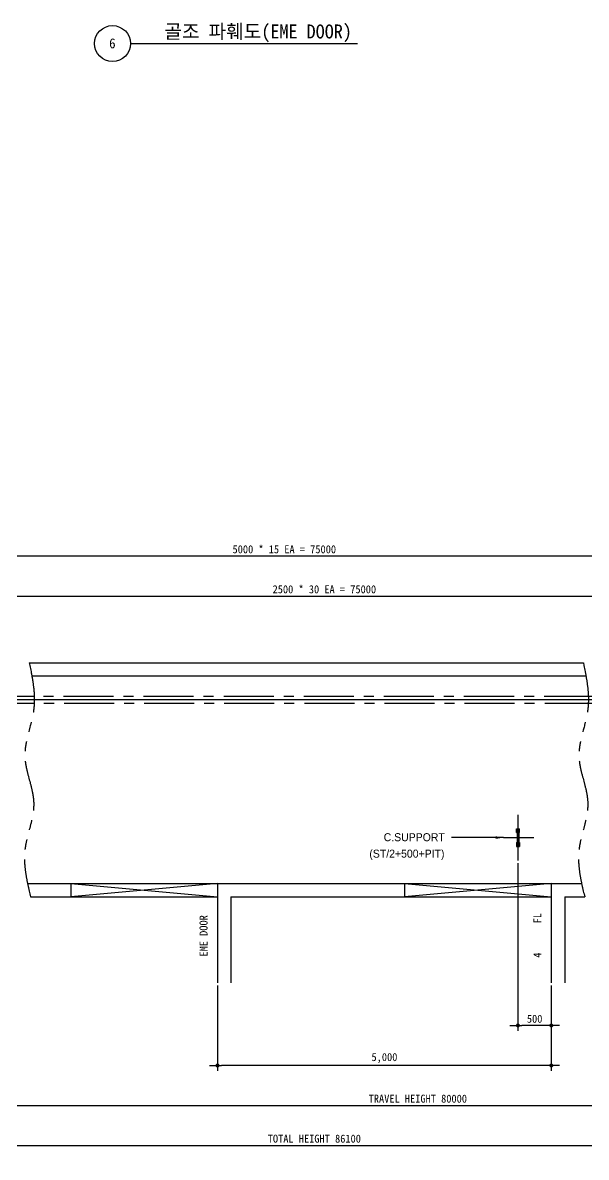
# Model space of a CAD drawing. Extents: x -9109 to 174251, y 57759 to 115528.
# Drawn here: x 111505 to 119947, y 67619 to 84635 of the extents above; entities that cross this region are included whole.
import ezdxf
from ezdxf.enums import TextEntityAlignment as Align

# ---------------------------------------------------------------- set-up
doc = ezdxf.new("R2010")
doc.units = 0
doc.header["$LTSCALE"] = 600
doc.header["$MEASUREMENT"] = 0
doc.linetypes.add('CENTER', pattern=[2, 1.25, -0.25, 0.25, -0.25])
doc.linetypes.add('PHANTOM', pattern=[2.5, 1.25, -0.25, 0.25, -0.25, 0.25, -0.25])
doc.layers.get('0').update_dxf_attribs({"linetype": 'CONTINUOUS'})
for name, color, linetype in [('1', 3, 'CONTINUOUS'), ('3', 1, 'CENTER'), ('4', 6, 'PHANTOM'), ('A-DIMS', 7, 'CONTINUOUS')]:
    doc.layers.add(name, color=color, linetype=linetype)
for name, color, linetype, lineweight in [('A-MKXS-LEAD', 7, 'CONTINUOUS', 25), ('A-XXXX-SYMB', 7, 'CONTINUOUS', 25), ('A-XXXX-TXT1', 3, 'CONTINUOUS', 25), ('A-XXXX-TXT2', 3, 'CONTINUOUS', 25)]:
    doc.layers.add(name, color=color, linetype=linetype, lineweight=lineweight)
doc.styles.add('HY울릉도L', font='')
doc.styles.add('OTIS', font='')
doc.styles.add('굴림', font='')
doc.styles.add('돋움체', font='')
doc.styles.get('HY울릉도L').set_extended_font_data('Dotum')
doc.styles.get('OTIS').set_extended_font_data('Dotum')
doc.styles.get('굴림').set_extended_font_data('Dotum')
doc.styles.get('돋움체').set_extended_font_data('DotumChe')
doc.dimstyles.new('CDIM', dxfattribs={"dimtxt": 3, "dimasz": 1.5, "dimexe": 2, "dimexo": 1, "dimgap": 1, "dimtad": 1, "dimdec": 0, "dimrnd": 0.5, "dimzin": 0, "dimdsep": 32, "dimlunit": 6, "dimtxsty": 'HY울릉도L', "dimblk1": '_CIDOT', "dimblk2": '_CIDOT', "dimsah": 1, "dimcen": 5.5, "dimclrd": 2, "dimclre": 2, "dimclrt": 7, "dimadec": 0, "dimazin": 0, "dimtfac": 1, "dimtdec": 0, "dimtix": 1, "dimtmove": 2, "dimatfit": 1, "dimldrblk": '_CIDOT', "dimfxl": 1, "dimtolj": 1, "dimtzin": 0, "dimlwd": -1, "dimarcsym": 0})
doc.dimstyles.new('OTIS', dxfattribs={"dimscale": 100, "dimtxt": 2.25, "dimasz": 2, "dimexe": 0.8, "dimexo": 0.8, "dimgap": 0.7, "dimtad": 1, "dimdsep": 46, "dimtxsty": '굴림', "dimblk": 'DOT', "dimcen": 0, "dimclrd": 3, "dimclre": 3, "dimclrt": 3, "dimadec": 0, "dimazin": 0, "dimtfac": 1, "dimtmove": 0, "dimatfit": 3, "dimfxl": 1, "dimtolj": 1, "dimarcsym": 0})

# ---------------------------------------------------------------- blocks, each defined once
blk = doc.blocks.new('_CIDOT')
at = {"color": 0, "linetype": 'ByBlock'}
blk.add_line((2, 0), (-1, 0), dxfattribs=at)
at = {"color": 0, "linetype": 'ByBlock', "const_width": 0.5}
blk.add_lwpolyline([(-0.25, 0, 1), (0.25, 0, 1)], format="xyb", close=True, dxfattribs=at)
blk = doc.blocks.new('*D49')
at = {"layer": 'A-DIMS', "lineweight": -2, "transparency": 16777216}
for p, q in [((124923, 70195), (124923, 68316)), ((109923, 70104), (109923, 68316))]:
    blk.add_line(p, q, dxfattribs=at)
at = {"layer": 'A-DIMS', "transparency": 16777216}
blk.add_line((109983, 68396), (124863, 68396), dxfattribs=at)
at = {"layer": 'A-DIMS', "transparency": 16777216, "xscale": 60, "yscale": 60, "zscale": 60, "rotation": 180}
blk.add_blockref('_CIDOT', (109923, 68396), dxfattribs=at)
at = {"layer": 'A-DIMS', "transparency": 16777216, "xscale": 60, "yscale": 60, "zscale": 60}
blk.add_blockref('_CIDOT', (124923, 68396), dxfattribs=at)
at = {"layer": 'A-DIMS', "color": 3, "transparency": 16777216, "insert": (117423, 68498), "char_height": 120, "attachment_point": 5, "style": '돋움체'}
blk.add_mtext('\\A1;{\\C7;TRAVEL HEIGHT 80000}', dxfattribs=at)
blk = doc.blocks.new('*D50')
at = {"layer": 'A-DIMS', "lineweight": -2, "transparency": 16777216}
for p, q in [((105323, 68408), (105323, 67716)), ((126423, 68357), (126423, 67716))]:
    blk.add_line(p, q, dxfattribs=at)
at = {"layer": 'A-DIMS', "transparency": 16777216}
blk.add_line((105383, 67796), (126363, 67796), dxfattribs=at)
at = {"layer": 'A-DIMS', "transparency": 16777216, "xscale": 60, "yscale": 60, "zscale": 60, "rotation": 180}
blk.add_blockref('_CIDOT', (105323, 67796), dxfattribs=at)
at = {"layer": 'A-DIMS', "transparency": 16777216, "xscale": 60, "yscale": 60, "zscale": 60}
blk.add_blockref('_CIDOT', (126423, 67796), dxfattribs=at)
at = {"layer": 'A-DIMS', "color": 3, "transparency": 16777216, "insert": (115873, 67898), "char_height": 120, "attachment_point": 5, "style": '돋움체'}
blk.add_mtext('\\A1;{\\C7;TOTAL HEIGHT 86100}', dxfattribs=at)
blk = doc.blocks.new('*D41')
at = {"layer": 'A-DIMS', "lineweight": -2, "transparency": 16777216}
for p, q in [((110423, 76077), (110423, 76717)), ((120423, 76077), (120423, 76717))]:
    blk.add_line(p, q, dxfattribs=at)
at = {"layer": 'A-DIMS', "transparency": 16777216}
blk.add_line((110483, 76637), (120363, 76637), dxfattribs=at)
at = {"layer": 'A-DIMS', "transparency": 16777216, "xscale": 60, "yscale": 60, "zscale": 60, "rotation": 180}
blk.add_blockref('_CIDOT', (110423, 76637), dxfattribs=at)
at = {"layer": 'A-DIMS', "transparency": 16777216, "xscale": 60, "yscale": 60, "zscale": 60}
blk.add_blockref('_CIDOT', (120423, 76637), dxfattribs=at)
at = {"layer": 'A-DIMS', "color": 3, "transparency": 16777216, "insert": (115423, 76737), "char_height": 120, "attachment_point": 5, "style": '돋움체'}
blk.add_mtext('\\A1;5000 * 15 EA = 75000', dxfattribs=at)
blk = doc.blocks.new('*D42')
at = {"layer": 'A-DIMS', "lineweight": -2, "transparency": 16777216}
for p, q in [((111023, 75077), (111023, 76117)), ((121023, 75077), (121023, 76117))]:
    blk.add_line(p, q, dxfattribs=at)
at = {"layer": 'A-DIMS', "transparency": 16777216}
blk.add_line((111083, 76037), (120963, 76037), dxfattribs=at)
at = {"layer": 'A-DIMS', "transparency": 16777216, "xscale": 60, "yscale": 60, "zscale": 60, "rotation": 180}
blk.add_blockref('_CIDOT', (111023, 76037), dxfattribs=at)
at = {"layer": 'A-DIMS', "transparency": 16777216, "xscale": 60, "yscale": 60, "zscale": 60}
blk.add_blockref('_CIDOT', (121023, 76037), dxfattribs=at)
at = {"layer": 'A-DIMS', "color": 3, "transparency": 16777216, "insert": (116023, 76137), "char_height": 120, "attachment_point": 5, "style": '돋움체'}
blk.add_mtext('\\A1;2500 * 30 EA = 75000', dxfattribs=at)
blk = doc.blocks.new('*D34')
at = {"layer": 'A-DIMS', "lineweight": -2, "transparency": 16777216}
for p, q in [((118923, 72031), (118923, 69516)), ((119423, 70195), (119423, 69516))]:
    blk.add_line(p, q, dxfattribs=at)
at = {"layer": 'A-DIMS', "transparency": 16777216}
blk.add_line((119363, 69596), (118983, 69596), dxfattribs=at)
at = {"layer": 'A-DIMS', "transparency": 16777216, "xscale": 60, "yscale": 60, "zscale": 60, "rotation": 180}
blk.add_blockref('_CIDOT', (118923, 69596), dxfattribs=at)
at = {"layer": 'A-DIMS', "transparency": 16777216, "xscale": 60, "yscale": 60, "zscale": 60}
blk.add_blockref('_CIDOT', (119423, 69596), dxfattribs=at)
at = {"layer": 'A-DIMS', "color": 3, "transparency": 16777216, "insert": (119173, 69696), "char_height": 120, "attachment_point": 5, "style": '돋움체'}
blk.add_mtext('\\A1;{\\C256;500}', dxfattribs=at)
blk = doc.blocks.new('*D37')
at = {"layer": 'A-DIMS', "lineweight": -2, "transparency": 16777216}
for p, q in [((114423, 70195), (114423, 68916)), ((119423, 70195), (119423, 68916))]:
    blk.add_line(p, q, dxfattribs=at)
at = {"layer": 'A-DIMS', "transparency": 16777216}
blk.add_line((119363, 68996), (114483, 68996), dxfattribs=at)
at = {"layer": 'A-DIMS', "transparency": 16777216, "xscale": 60, "yscale": 60, "zscale": 60, "rotation": 180}
blk.add_blockref('_CIDOT', (114423, 68996), dxfattribs=at)
at = {"layer": 'A-DIMS', "transparency": 16777216, "xscale": 60, "yscale": 60, "zscale": 60}
blk.add_blockref('_CIDOT', (119423, 68996), dxfattribs=at)
at = {"layer": 'A-DIMS', "color": 3, "transparency": 16777216, "insert": (116923, 69107), "char_height": 120, "attachment_point": 5, "style": '돋움체'}
blk.add_mtext('\\A1;5,000', dxfattribs=at)

msp = doc.modelspace()

# ---------------------------------------------------------------- linework, layer by layer
for p, q in [((111603, 75036.9), (119903, 75036.9)), ((119941.9, 74836.9), (111641.9, 74836.9)), ((111577, 71724.6), (119877, 71724.6)), ((112223, 71724.6), (112223, 71524.6)), ((114423, 71724.6), (114423, 70234.5)), ((117223, 71724.6), (117223, 71524.6)), ((119423, 71724.6), (119423, 70234.5)), ((111623, 71524.6), (114423, 71524.6)), ((114623, 71524.6), (119423, 71524.6)), ((114623, 71524.6), (114623, 70234.5)), ((119623, 71524.6), (119923, 71524.6)), ((119623, 71524.6), (119623, 70234.5))]:
    msp.add_line(p, q)
at = {"color": 7}
for p, q in [((118901.1, 72544.8), (118944.8, 72544.8)), ((118901.1, 72488), (118901.1, 72544.8)), ((118901.1, 72491.5), (118944.8, 72491.5)), ((118911.7, 72491.5), (118911.7, 72505.1)), ((118911.7, 72505.1), (118934.2, 72505.1)), ((118934.2, 72491.5), (118934.2, 72505.1)), ((118944.8, 72488), (118944.8, 72544.8)), ((118901.1, 72488), (118944.8, 72488)), ((118901.1, 72339.2), (118901.1, 72282.3)), ((118901.1, 72339.2), (118944.8, 72339.2)), ((118901.1, 72335.7), (118944.8, 72335.7)), ((118911.7, 72488), (118911.7, 72339.2)), ((118911.7, 72335.7), (118911.7, 72322)), ((118911.7, 72322), (118934.2, 72322)), ((118934.2, 72488), (118934.2, 72339.2)), ((118934.2, 72335.7), (118934.2, 72322)), ((118944.8, 72339.2), (118944.8, 72282.3)), ((118901.1, 72282.3), (118944.8, 72282.3))]:
    msp.add_line(p, q, dxfattribs=at)
for points in [[(118923, 72535.5), (118933.8, 72529.2), (118933.8, 72516.7), (118923, 72510.5), (118912.1, 72516.7), (118912.1, 72529.2)], [(118923, 72291.7), (118933.8, 72298), (118933.8, 72310.5), (118923, 72316.7), (118912.1, 72310.5), (118912.1, 72298)]]:
    msp.add_lwpolyline(points, close=True, dxfattribs=at)
for centre, radius in [((118923, 72523), 12.5), ((118923, 72523), 5.96), ((118923, 72523), 5.12), ((118923, 72304.2), 12.5), ((118923, 72304.2), 5.96), ((118923, 72304.2), 5.12)]:
    msp.add_circle(centre, radius, dxfattribs=at)
at = {"layer": '1'}
for p, q in [((122960.7, 74478.2), (105045.7, 74478.2)), ((114423, 71724.6), (112223, 71524.6)), ((112223, 71724.6), (114423, 71524.6)), ((119423, 71724.6), (117223, 71524.6)), ((117223, 71724.6), (119423, 71524.6))]:
    msp.add_line(p, q, dxfattribs=at)
at = {"layer": '3'}
for p, q in [((122464.8, 74530.4), (104644.9, 74532)), ((122473.3, 74423.7), (104291.5, 74425.4)), ((118923, 72756.7), (118923, 72070.8)), ((118708.1, 72413.7), (119158.9, 72413.7))]:
    msp.add_line(p, q, dxfattribs=at)
at = {"layer": '4'}
for points in [[(111603, 75036.9), (111603, 75036.9), (111603, 75036.9), (111603, 75036.9), (111650.7, 74801.8), (111746.7, 74328.8), (111422.3, 73632.6), (111784.9, 72928.7), (111454, 72231.2), (111566.8, 71759.4), (111623, 71524.6)], [(119903, 75036.9), (119903, 75036.9), (119903, 75036.9), (119903, 75036.9), (119950.7, 74801.8), (120046.7, 74328.8), (119722.3, 73632.6), (120084.9, 72928.7), (119754, 72231.2), (119866.8, 71759.4), (119923, 71524.6)]]:
    msp.add_open_spline(points, degree=3, knots=[-0.000144, -0.000144, -0.000144, -0.000144, 0, 0, 0, 705.8057787, 1420.5241736, 2135.2425685, 2849.9609634, 3557.5981885, 3557.5981885, 3557.5981885, 3557.5981885], dxfattribs=at)
at = {"layer": 'A-XXXX-SYMB'}
msp.add_line((113120.8, 84321.5), (116521.5, 84321.5), dxfattribs=at)
msp.add_circle((112850.8, 84321.5), 270, dxfattribs=at)

# ---------------------------------------------------------------- texts
at = {"layer": '1', "style": 'OTIS'}
for s, p in [('C.SUPPORT', (117369.4, 72419.6)), ('(ST/2+500+PIT)', (117259.8, 72173.1))]:
    msp.add_text(s, height=120, dxfattribs=at).set_placement(p, align=Align.MIDDLE_CENTER)
at = {"layer": 'A-XXXX-TXT1', "style": '돋움체'}
msp.add_text('골조 파훼도(EME DOOR)', height=210, dxfattribs=at).set_placement((116435.8, 84335.1), align=Align.BOTTOM_RIGHT)
msp.add_text('6', height=150, dxfattribs=at).set_placement((112847.4, 84324.7), align=Align.MIDDLE)
at = {"layer": 'A-XXXX-TXT2', "style": '돋움체'}
for s, p in [('EME DOOR', (114273.5, 70629.8)), ('FL', (119273.5, 71127.7)), ('4', (119273.5, 70613))]:
    msp.add_text(s, height=120, rotation=90, dxfattribs=at).set_placement(p)

# ---------------------------------------------------------------- dimensions: what is measured, and where the dimension line sits
at = {"layer": 'A-DIMS'}
for base, p1, p2, text, picture, middle in [((120423, 76636.9), (110423, 76036.9), (120423, 76036.9), '5000 * 15 EA = 75000', '*D41', (115423, 76737)), ((121023, 76036.9), (111023, 75036.9), (121023, 75036.9), '2500 * 30 EA = 75000', '*D42', (116023, 76137)), ((118923, 69596.1), (119423, 70234.5), (118923, 72070.8), '{\\C256;<>}', '*D34', (119173, 69696.1)), ((124923, 68396.1), (109923, 70144), (124923, 70234.5), '{\\C7;TRAVEL HEIGHT 80000}', '*D49', (117423, 68498.1)), ((126423, 67796.1), (105323, 68447.6), (126423, 68396.6), '{\\C7;TOTAL HEIGHT 86100}', '*D50', (115873, 67898.1))]:
    dim = msp.add_linear_dim(base=base, p1=p1, p2=p2, text=text, dimstyle='CDIM', override={"dimscale": 40, "dimtxsty": '돋움체', "dimclrd": 256, "dimclre": 256, "dimclrt": 3}, dxfattribs=at)
    dim.commit()
    dim.dimension.update_dxf_attribs({"geometry": picture, "text_midpoint": middle})
dim = msp.add_linear_dim(base=(114423, 68996.1), p1=(119423, 70234.5), p2=(114423, 70234.5), dimstyle='CDIM', override={"dimscale": 40, "dimtxsty": '돋움체', "dimclrd": 256, "dimclre": 256, "dimclrt": 3}, dxfattribs=at)
dim.commit()
dim.dimension.update_dxf_attribs({"geometry": '*D37', "text_midpoint": (116923, 69107.5)})

# ---------------------------------------------------------------- leaders
at = {"layer": 'A-MKXS-LEAD'}
msp.add_leader([(118708.1, 72413.7), (117929.2, 72413.7)], dimstyle='OTIS', override={"dimscale": 40, "dimasz": 3, "dimtad": 0, "dimtxsty": 'OTIS', "dimclrd": 256, "dimatfit": 0}, dxfattribs=at)

doc.saveas('drawing.dxf')
